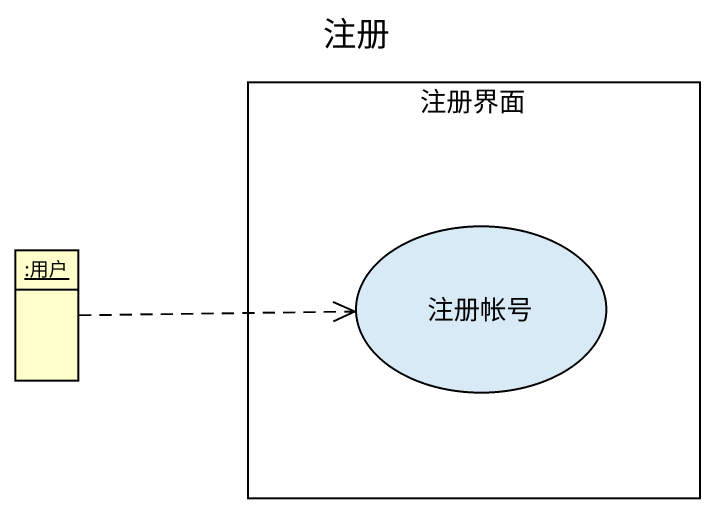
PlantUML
@startuml
title 注册
allowmixing
hide circle
hide empty members
rectangle 注册界面 {
  usecase 注册帐号
}
object ":用户" as 用户
用户 .right.> 注册帐号
@enduml
